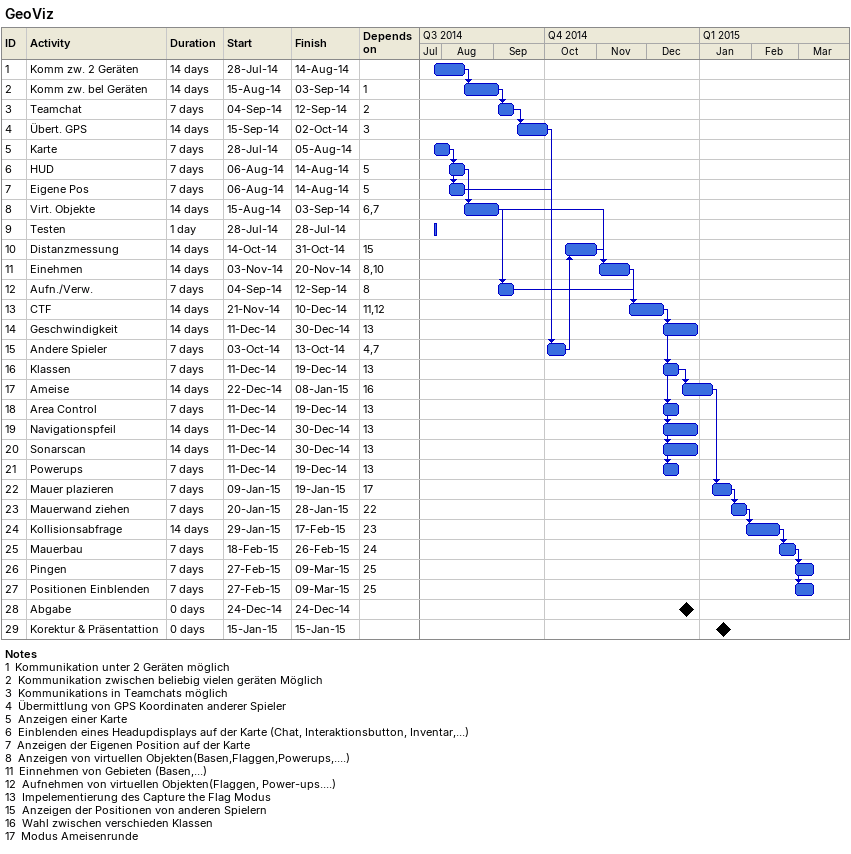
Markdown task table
GeoViz

| ID | Task | Duration | Start | Finish | Predecessors |
|---|---|---|---|---|---|
| 1 | Komm zw. 2 Geräten | 14d | 2014-07-28 | 2014-08-14 |  |
| 2 | Komm zw. bel Geräten | 14d | 2014-08-15 | 2014-09-03 | 1 |
| 3 | Teamchat | 7d | 2014-09-04 | 2014-09-12 | 2 |
| 4 | Übert. GPS | 14d | 2014-09-15 | 2014-10-02 | 3 |
| 5 | Karte | 7d | 2014-07-28 | 2014-08-05 |  |
| 6 | HUD | 7d | 2014-08-06 | 2014-08-14 | 5 |
| 7 | Eigene Pos | 7d | 2014-08-06 | 2014-08-14 | 5 |
| 8 | Virt. Objekte | 14d | 2014-08-15 | 2014-09-03 | 6, 7 |
| 9 | Testen | 1d | 2014-07-28 | 2014-07-28 |  |
| 10 | Distanzmessung | 14d | 2014-10-14 | 2014-10-31 | 15 |
| 11 | Einehmen | 14d | 2014-11-03 | 2014-11-20 | 8, 10 |
| 12 | Aufn./Verw. | 7d | 2014-09-04 | 2014-09-12 | 8 |
| 13 | CTF | 14d | 2014-11-21 | 2014-12-10 | 11, 12 |
| 14 | Geschwindigkeit | 14d | 2014-12-11 | 2014-12-30 | 13 |
| 15 | Andere Spieler | 7d | 2014-10-03 | 2014-10-13 | 4, 7 |
| 16 | Klassen | 7d | 2014-12-11 | 2014-12-19 | 13 |
| 17 | Ameise | 14d | 2014-12-22 | 2015-01-08 | 16 |
| 18 | Area Control | 7d | 2014-12-11 | 2014-12-19 | 13 |
| 19 | Navigationspfeil | 14d | 2014-12-11 | 2014-12-30 | 13 |
| 20 | Sonarscan | 14d | 2014-12-11 | 2014-12-30 | 13 |
| 21 | Powerups | 7d | 2014-12-11 | 2014-12-19 | 13 |
| 22 | Mauer plazieren | 7d | 2015-01-09 | 2015-01-19 | 17 |
| 23 | Mauerwand ziehen | 7d | 2015-01-20 | 2015-01-28 | 22 |
| 24 | Kollisionsabfrage | 14d | 2015-01-29 | 2015-02-17 | 23 |
| 25 | Mauerbau | 7d | 2015-02-18 | 2015-02-26 | 24 |
| 26 | Pingen | 7d | 2015-02-27 | 2015-03-09 | 25 |
| 27 | Positionen Einblenden | 7d | 2015-02-27 | 2015-03-09 | 25 |
| 28 | Abgabe | 0d | 2014-12-24 | 2014-12-24 |  |
| 29 | Korektur & Präsentattion | 0d | 2015-01-15 | 2015-01-15 |  |

Notes
- 1: Kommunikation unter 2 Geräten möglich
- 2: Kommunikation zwischen beliebig vielen geräten Möglich
- 3: Kommunikations in Teamchats möglich
- 4: Übermittlung von GPS Koordinaten anderer Spieler
- 5: Anzeigen einer Karte
- 6: Einblenden eines Headupdisplays auf der Karte (Chat, Interaktionsbutton, Inventar,...)
- 7: Anzeigen der Eigenen Position auf der Karte
- 8: Anzeigen von virtuellen Objekten(Basen,Flaggen,Powerups,....)
- 11: Einnehmen von Gebieten (Basen,...)
- 12: Aufnehmen von virtuellen Objekten(Flaggen, Power-ups....)
- 13: Impelementierung des Capture the Flag Modus
- 15: Anzeigen der Positionen von anderen Spielern
- 16: Wahl zwischen verschieden Klassen
- 17: Modus Ameisenrunde
